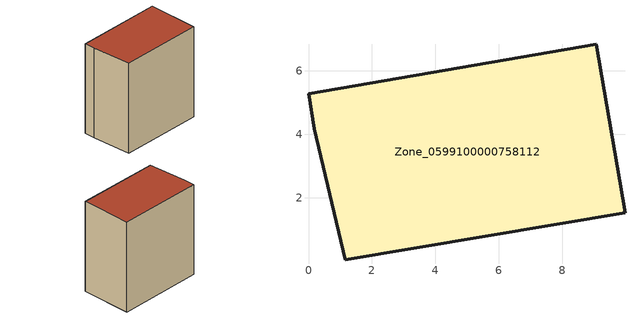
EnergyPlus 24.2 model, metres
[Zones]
Zone_0599100000758112
 floor ground (C_G): 0.19,4.17 0,5.27 9.08,6.84 9.98,1.52 1.16,0.04 z0
 wall outside (C_F): 9.98,1.52 9.08,6.84 0,5.27 0.19,4.17 1.16,0.04 9.98,1.52 z0:10.02
 roof outside (C_R): 0.19,4.17 1.16,0.04 9.98,1.52 9.08,6.84 0,5.27 z10.02
[BUILDING]
Pand.0599100000758112: North Axis=0; Terrain=City; Loads Convergence Tolerance Value=0.04; Temperature Convergence Tolerance Value=0.4; Solar Distribution=FullExterior; Maximum Number of Warmup Days=25; Minimum Number of Warmup Days=1
[Site:Location]
Rotterdam.The.Hague.AP_ZH_NLD Design_Conditions: Latitude=51.96; Longitude=4.45; Time Zone=1; Elevation=-4.5
[SITE:GROUNDTEMPERATURE:BUILDINGSURFACE]
18, 18, 18, 18, 18, 18, 18, 18, 18, 18, 18, 18
[MATERIAL] Thermal Absorptance=0.9; Solar Absorptance=0.7; Visible Absorptance=0.7
Name | Roughness | Thickness | Conductivity | Density | Specific Heat
G.TI.2006-2014 | MediumSmooth | 0.15 | 0.06 | 540 | 1210
F.TI.2006-2014 | Rough | 0.3 | 0.12 | 1920 | 840
R.TI.2006-2014 | MediumRough | 0.2 | 0.08 | 1500 | 1000
[CONSTRUCTION]
C_G: G.TI.2006-2014
C_F: F.TI.2006-2014
C_R: R.TI.2006-2014
[ZONE]
Zone_0599100000758112: Type=1; Multiplier=1; Ceiling Height=Autocalculate; Volume=Autocalculate; Floor Area=autocalculate; Part of Total Floor Area=Yes
[ZONEINFILTRATION:DESIGNFLOWRATE]
Infil_Zone_0599100000758112: Zone or ZoneList or Space or SpaceList=Zone_0599100000758112; Schedule=AlwaysOn; Design Flow Rate Calculation Method=Flow/Area; Flow Rate per Floor Area=0.0015; Constant Term Coefficient=1; Temperature Term Coefficient=0; Velocity Term Coefficient=0; Velocity Squared Term Coefficient=0
[HVACTEMPLATE:ZONE:IDEALLOADSAIRSYSTEM]
Zone_0599100000758112: Maximum Heating Supply Air Temperature=50; Minimum Cooling Supply Air Temperature=13; Maximum Heating Supply Air Humidity Ratio=0.0156; Minimum Cooling Supply Air Humidity Ratio=0.0077; Heating Limit=NoLimit; Cooling Limit=NoLimit; Dehumidification Control Type=ConstantSensibleHeatRatio; Cooling Sensible Heat Ratio=0.7; Dehumidification Setpoint=60; Humidification Control Type=None; Humidification Setpoint=30; Outdoor Air Method=None; Outdoor Air Flow Rate per Person=0.00944; Outdoor Air Flow Rate per Zone Floor Area=0; Outdoor Air Flow Rate per Zone=0; Demand Controlled Ventilation Type=None; Outdoor Air Economizer Type=NoEconomizer; Heat Recovery Type=None; Sensible Heat Recovery Effectiveness=0.7; Latent Heat Recovery Effectiveness=0.65
[ZONECONTROL:THERMOSTAT]
ThermostatControl_Zone_0599100000758112: Zone or ZoneList=Zone_0599100000758112; Control Type Schedule=DualSetpointControlType; Control 1=Thermostat_Zone_0599100000758112; Temperature Difference Between Cutout And Setpoint=0
[THERMOSTATSETPOINT:DUALSETPOINT]
Thermostat_Zone_0599100000758112: Heating Setpoint Temperature Schedule=HeatingSetpoint_Zone_0599100000758112; Cooling Setpoint Temperature Schedule=CoolingSetpoint_Zone_0599100000758112
[SCHEDULE:COMPACT]
HeatingSetpoint_Zone_0599100000758112: Through: 12/31, For: AllDays, Until: 24:00, 21
CoolingSetpoint_Zone_0599100000758112: Through: 12/31, For: AllDays, Until: 24:00, 24
DualSetpointControlType: Through: 12/31, For: AllDays, Until: 24:00, 4
AlwaysOn: Through: 12/31, For: AllDays, Until: 24:00, 1
